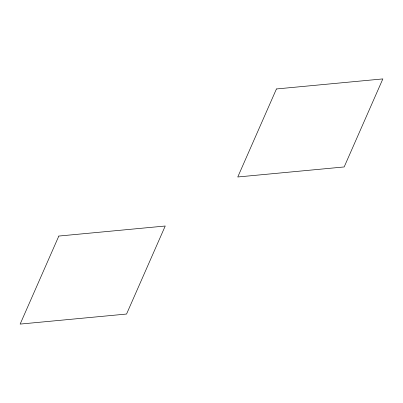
<?xml version="1.0" encoding="UTF-8"?>
<svg xmlns="http://www.w3.org/2000/svg" width="403" height="403" viewBox="0 0 403 403"><rect width="100%" height="100%" fill="white"/><g stroke="black" fill="none" stroke-linecap="round" stroke-linejoin="round"><path stroke-width="0.6" d="M58.828 236.052L20.15 324.083L126.552 314.043L165.23 226.018L58.828 236.052M276.448 88.957L237.77 176.982L344.172 166.948L382.85 78.917L276.448 88.957"/></g></svg>
